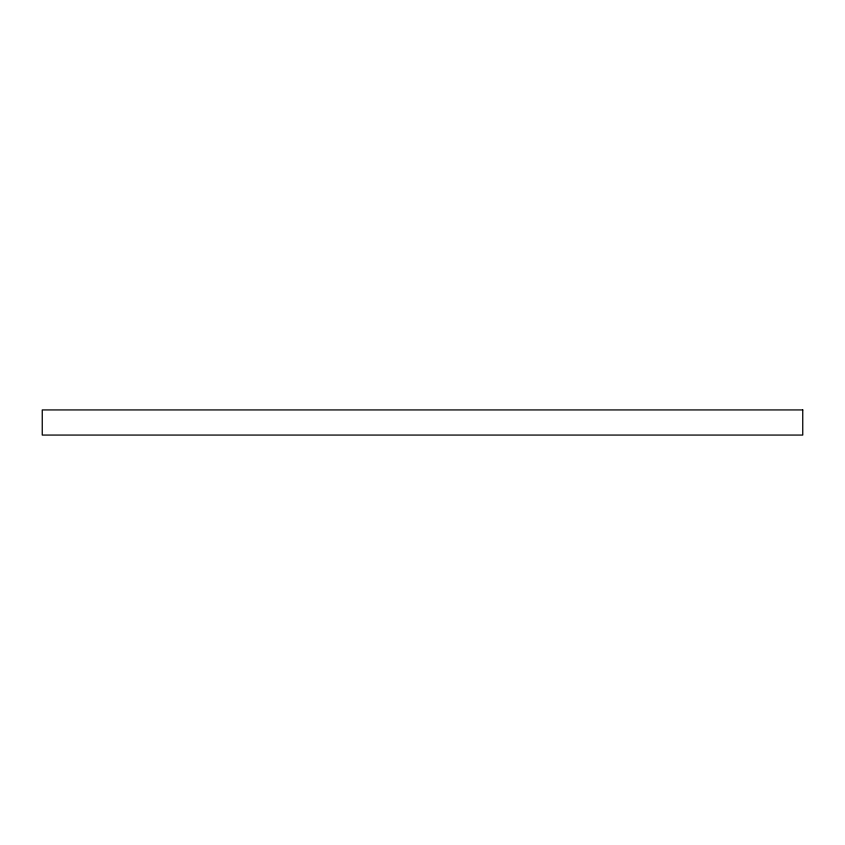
<?xml version="1.0" encoding="UTF-8"?>
<svg xmlns="http://www.w3.org/2000/svg" width="845" height="845" viewBox="0 0 845 845"><rect width="100%" height="100%" fill="white"/><g stroke="black" fill="none" stroke-linecap="round" stroke-linejoin="round"><path stroke-width="1.27" d="M802.75 409.931L42.25 409.931L42.25 435.069L802.75 435.069L802.75 409.931"/></g></svg>
